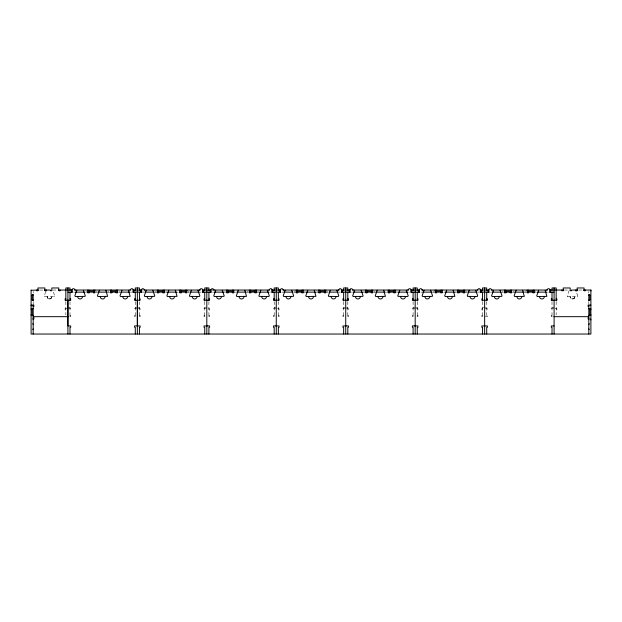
<?xml version="1.0" encoding="UTF-8"?>
<svg xmlns="http://www.w3.org/2000/svg" width="622" height="622" viewBox="0 0 622 622"><rect width="100%" height="100%" fill="white"/><g stroke="black" fill="none" stroke-linecap="round" stroke-linejoin="round"><path stroke-width="0.47" stroke-dasharray="3.11 2.33" d="M108.71 292.13L108.71 291.438M188.583 292.13L188.583 291.438M317.072 292.13L317.08 291.438M327.491 292.13L327.491 291.438M466.399 292.13L466.399 291.438M574.922 296.531C575.047 299.633 569.97 299.672 570.063 296.531A2.434 2.434 0 0 0 572.497 298.964L574.215 298.249L574.922 296.531A2.434 2.434 0 0 1 572.497 298.964M51.937 296.531L51.222 298.249L49.503 298.964A2.434 2.434 0 0 1 47.078 296.531L47.785 298.249L49.503 298.964A2.434 2.434 0 0 0 51.937 296.531L51.54 297.86M45.764 291.648L44.294 295.839L44.66 296.445L54.145 296.523L54.713 295.839L52.878 290.598M569.122 290.598L567.287 295.839L567.855 296.523L577.364 296.43L577.706 295.839L576.236 291.648M54.666 296.095L54.277 296.484M577.651 296.103L577.278 296.476M49.947 298.918L50.398 298.793M39.637 290.046L43.431 290.046M52.73 290.046L57.644 290.046M564.356 290.046L569.27 290.046M578.569 290.046L582.363 290.046M73.637 292.13L74.578 292.13M85.393 292.13L86.497 292.13M95.524 292.13L97.304 292.13M107.979 292.13L109.76 292.13M118.786 292.13L119.89 292.13M130.706 292.13L131.646 292.13M143.091 292.13L144.032 292.13M154.847 292.13L156.651 292.13M165.584 292.13L166.758 292.13M176.912 292.13L178.327 292.13M188.155 292.13L189.345 292.13M200.16 292.13L201.1 292.13M212.545 292.13L213.486 292.13M224.301 292.13L225.491 292.13M235.318 292.13L236.733 292.13M246.887 292.13L248.054 292.13M256.995 292.13L258.799 292.13M269.614 292.13L270.554 292.13M281.999 292.13L282.94 292.13M293.755 292.13L294.859 292.13M303.886 292.13L305.666 292.13M316.341 292.13L318.122 292.13M327.149 292.13L328.253 292.13M339.068 292.13L340.009 292.13M351.453 292.13L352.394 292.13M363.209 292.13L365.013 292.13M373.946 292.13L375.12 292.13M385.275 292.13L386.69 292.13M396.517 292.13L397.707 292.13M408.522 292.13L409.463 292.13M420.907 292.13L421.848 292.13M432.663 292.13L433.853 292.13M443.68 292.13L445.095 292.13M455.25 292.13L456.424 292.13M465.357 292.13L467.161 292.13M477.976 292.13L478.917 292.13M490.354 292.13L491.294 292.13M502.109 292.13L503.214 292.13M512.24 292.13L514.021 292.13M524.696 292.13L526.476 292.13M535.503 292.13L536.607 292.13M547.422 292.13L548.363 292.13M67.907 307.182L69.991 307.182M135.285 307.182L137.361 307.182M138.061 307.182L139.445 307.182M204.739 307.182L206.815 307.182M274.193 307.182L276.269 307.182M343.647 307.182L345.731 307.182M346.423 307.182L347.807 307.182M413.101 307.182L415.185 307.182M415.877 307.182L417.261 307.182M482.555 307.182L486.715 307.182M552.009 307.182L554.093 307.182M66.865 308.566L65.131 308.566L65.131 309.958L65.831 309.958M67.907 308.574L70.69 308.566L70.69 309.958L69.991 309.958M137.361 308.574L134.585 308.566L134.585 309.958L135.285 309.958M138.061 308.566L140.144 308.566L140.144 309.958L139.445 309.958M206.815 308.566L204.039 308.566L204.039 309.958L204.739 309.958M208.378 308.566L209.598 308.566L209.598 309.958L208.899 309.958M276.269 308.566L273.493 308.566L273.493 309.958L274.193 309.958M277.49 308.566L279.053 308.566L279.053 309.958L278.353 309.958M345.731 308.566L342.947 308.566L342.947 309.958L343.647 309.958M346.423 308.566L348.507 308.566L348.507 309.958L347.807 309.958M415.185 308.566L412.402 308.566L412.402 309.958L413.101 309.958M415.877 308.566L417.961 308.566L417.961 309.958L417.261 309.958M554.093 308.574L551.31 308.566L551.31 309.958L552.009 309.958M555.135 308.566L556.869 308.566L556.869 309.958L556.169 309.958M482.555 309.958L481.856 309.958L481.856 308.566L487.415 308.566L487.415 309.958L486.715 309.958M69.991 315.284L70.69 315.284L70.69 316.676L67.907 316.676M135.285 315.284L134.585 315.284L134.585 316.676L137.361 316.676M139.445 315.284L140.144 315.284L140.144 316.676L138.061 316.668M204.739 315.284L204.039 315.284L204.039 316.676L206.815 316.668M208.899 315.284L209.598 315.284L209.598 316.676L208.378 316.676M274.193 315.284L273.493 315.284L273.493 316.676L276.269 316.668M278.353 315.284L279.053 315.284L279.053 316.676L277.49 316.676M343.647 315.284L342.947 315.284L342.947 316.676L345.731 316.668M347.807 315.284L348.507 315.284L348.507 316.676L346.423 316.668M413.101 315.284L412.402 315.284L412.402 316.676L415.185 316.668M417.261 315.284L417.961 315.284L417.961 316.676L415.877 316.668M482.555 315.284L481.856 315.284L481.856 316.676L487.415 316.676L487.415 315.284L486.715 315.284M552.009 315.284L551.31 315.284L551.31 316.676L554.093 316.676M567.793 296.507L567.365 296.158M49.503 298.964L47.785 298.249L47.078 296.531M44.722 296.476L44.364 296.134M571.602 298.793L572.053 298.918M570.46 297.86L570.063 296.531M513.29 291.438L513.29 292.13M588.816 291.454L588.816 293.094M588.816 301.67L588.816 303.971M556.169 301.623L556.169 314.95M552.009 301.623L552.009 316.676M535.845 291.438L535.845 292.13M525.434 291.438L525.434 292.13M502.871 291.438L502.871 292.13M486.715 301.623L486.715 316.676M482.555 301.623L482.555 316.668M455.988 291.438L455.988 292.13M433.425 291.438L433.425 292.13M417.261 301.623L417.261 316.668M413.101 301.623L413.101 316.668M396.945 291.438L396.945 292.13M374.39 291.438L374.39 292.13M363.971 291.438L363.971 292.13M347.807 301.623L347.807 316.668M343.647 301.623L343.647 316.668M304.935 291.438L304.935 292.13M294.517 291.438L294.517 292.13M278.353 301.623L278.353 316.668M274.193 301.623L274.193 316.668M258.037 291.438L258.037 292.13M247.626 291.438L247.626 292.13M225.063 291.438L225.063 292.13M208.899 301.623L208.899 316.668M204.739 301.623L204.739 316.668M166.027 291.438L166.027 292.13M155.609 291.438L155.609 292.13M139.445 301.623L139.445 316.668M135.285 301.623L135.285 316.676M119.129 291.438L119.129 292.13M96.566 291.438L96.566 292.13M86.155 291.438L86.155 292.13M69.991 301.623L69.991 316.676M65.831 301.623L65.831 314.95M33.184 291.454L33.184 293.094M33.184 301.67L33.184 303.971"/><path stroke-width="0.93" d="M31.1 305.962L31.1 305.099L33.876 305.099L33.876 306.49L33.184 306.483M31.1 290.28L38.688 290.046M33.184 305.962L33.184 305.099L33.184 334.037M67.907 300.239L67.907 325.936L70.69 325.936L70.69 327.32L69.991 327.32L69.991 334.037M137.361 325.936L137.361 300.232M206.815 325.936L206.815 287.963M276.269 325.936L276.269 287.963M345.731 325.936L345.731 287.963M415.185 325.936L415.185 287.963M588.816 324.56L589.337 323.751M590.9 319.926L590.643 318.985M590.9 290.987L590.9 290.046L583.312 290.046M33.184 328.929L32.686 329.419M46.005 290.948L46.253 290.249M76.825 290.249L74.865 295.839L75.394 296.507L85.027 296.375L85.284 295.839L83.332 290.249M99.388 290.249L97.429 295.839L97.957 296.507L107.59 296.375L105.888 290.249M121.943 290.249L119.992 295.839L120.559 296.523L130.154 296.375L128.451 290.249M146.279 290.249L144.32 295.839L144.848 296.507L154.481 296.375L154.738 295.839L152.787 290.249M168.842 290.249L166.883 295.839L167.411 296.507L177.045 296.375L175.342 290.249M191.397 290.249L189.446 295.839L189.702 296.375L199.335 296.507L199.864 295.839L197.905 290.249M215.733 290.249L213.774 295.839L214.302 296.507L223.936 296.375L224.192 295.839L222.241 290.249M238.296 290.249L236.337 295.839L236.865 296.507L246.499 296.375L244.796 290.249M260.851 290.249L258.9 295.839L259.156 296.375L268.79 296.507L269.318 295.839L267.359 290.249M285.187 290.249L283.228 295.839L283.756 296.507L293.39 296.375L293.646 295.839L291.695 290.249M307.75 290.249L305.791 295.839L306.319 296.507L315.953 296.375L314.25 290.249M330.305 290.249L328.354 295.839L328.61 296.375L338.244 296.507L338.772 295.839L336.813 290.249M354.641 290.249L352.682 295.839L353.21 296.507L362.844 296.375L363.1 295.839L361.149 290.249M377.204 290.249L375.245 295.839L375.774 296.507L385.407 296.375L383.704 290.249M399.759 290.249L397.808 295.839L398.064 296.375L407.698 296.507L408.226 295.839L406.267 290.249M424.095 290.249L422.136 295.839L422.665 296.507L432.298 296.375L432.554 295.839L430.603 290.249M446.658 290.249L444.699 295.839L445.228 296.507L454.861 296.375L453.158 290.249M469.213 290.249L467.262 295.839L467.519 296.375L477.152 296.507L477.68 295.839L475.721 290.249M493.549 290.249L491.59 295.839L492.119 296.507L501.752 296.375L502.008 295.839L500.057 290.249M516.112 290.249L514.153 295.839L514.682 296.507L524.315 296.375L522.612 290.249M538.668 290.249L536.716 295.839L537.284 296.523L546.878 296.375L545.175 290.249M140.961 290.046L141.567 289.588A1.392 1.392 0 0 1 144.187 289.588L144.84 290.046M210.415 290.046L211.021 289.588A1.392 1.392 0 0 1 213.641 289.588L214.295 290.046M268.844 290.046L269.45 289.588A1.392 1.392 0 0 1 272.071 289.588L272.724 290.746L272.032 290.746L272.032 292.13M349.323 290.046L349.929 289.588A1.392 1.392 0 0 1 352.55 289.588L353.203 290.046M477.206 290.046L477.813 289.588A1.392 1.392 0 0 1 480.433 289.588L481.086 290.746L480.394 290.746L480.394 292.13M129.889 290.046L130.542 289.588A1.392 1.392 0 0 1 133.162 289.588L133.816 290.046L133.893 292.13M199.343 290.046L199.996 289.588A1.392 1.392 0 0 1 202.617 289.588L203.27 290.046L203.347 292.13M279.822 290.046L280.475 289.588A1.392 1.392 0 0 1 283.096 289.588L283.749 290.046M338.251 290.046L338.904 289.588A1.392 1.392 0 0 1 341.525 289.588L342.178 290.746L341.486 290.746L341.486 292.13M407.705 290.046L408.359 289.588A1.392 1.392 0 0 1 410.979 289.588L411.632 290.746L410.94 290.746L410.94 292.13M546.614 290.046L547.267 289.588A1.392 1.392 0 0 1 549.887 289.588L550.54 290.046L550.61 292.13M44.387 290.046L50.429 290.054L50.429 290.746L51.82 290.746L51.82 287.97L58.763 287.97L58.763 290.746L60.155 290.746L60.155 290.054M58.46 290.046L72.432 290.046M74.492 290.046L130.791 290.046M132.766 290.046L142.143 290.046M143.946 290.046L200.245 290.046M202.484 290.046L211.161 290.046M212.584 290.046L269.699 290.046M271.503 290.046L280.794 290.046M282.854 290.046L339.153 290.046M341.128 290.046L350.505 290.046M352.309 290.046L408.607 290.046M410.847 290.046L419.523 290.046M421.763 290.046L478.061 290.046M479.865 290.046L489.234 290.046M491.209 290.046L547.508 290.046M549.568 290.046L563.54 290.046M577.613 290.046L571.571 290.054L571.571 290.746L570.18 290.746L570.18 287.97L563.237 287.97L563.237 290.746L561.845 290.746L561.845 290.054M71.46 290.746L72.152 290.746L72.152 292.13M133.816 290.746L133.124 290.746L133.124 292.13M140.914 290.746L141.606 290.746L141.606 292.13M203.27 290.746L202.578 290.746L202.578 292.13M210.368 290.746L211.06 290.746L211.06 292.13M279.822 290.746L280.514 290.746L280.514 292.13M349.276 290.746L349.968 290.746L349.968 292.13M418.73 290.746L419.422 290.746L419.422 292.13M488.184 290.746L488.876 290.746L488.876 292.13M67.907 292.138L72.432 292.13M75.348 292.13L84.491 292.13M87.368 292.13L94.832 292.13M97.825 292.13L107.458 292.13M110.366 292.13L117.885 292.13M120.792 292.13L129.936 292.13M132.766 292.13L142.143 292.13M144.934 292.13L154.24 292.13M156.868 292.13L164.768 292.13M167.279 292.13L176.547 292.13M179.424 292.13L186.934 292.13M189.951 292.13L199.39 292.13M202.484 292.13L211.161 292.13M214.256 292.13L223.695 292.13M226.711 292.13L234.222 292.13M237.099 292.13L246.366 292.13M248.878 292.13L256.777 292.13M259.405 292.13L268.712 292.13M271.503 292.13L280.794 292.13M283.71 292.13L292.853 292.13M295.73 292.13L303.194 292.13M306.187 292.13L315.82 292.13M318.814 292.13L326.278 292.13M329.155 292.13L338.298 292.13M341.128 292.13L350.505 292.13M353.296 292.13L362.603 292.13M365.231 292.13L373.13 292.13M375.641 292.13L384.909 292.13M387.786 292.13L395.297 292.13M398.313 292.13L407.752 292.13M410.847 292.13L419.523 292.13M422.618 292.13L432.057 292.13M435.073 292.13L442.584 292.13M445.461 292.13L454.729 292.13M457.24 292.13L465.147 292.13M467.767 292.13L477.074 292.13M479.865 292.13L489.234 292.13M492.064 292.13L501.208 292.13M504.115 292.13L511.634 292.13M514.542 292.13L524.175 292.13M527.168 292.13L534.632 292.13M537.509 292.13L546.652 292.13M549.568 292.13L554.093 292.138M31.792 295.186L33.168 295.061L32.663 294.665L32.15 295.116L32.142 299.82L32.663 300.34L33.184 299.82L31.792 299.812M590.208 295.186L588.816 295.186L589.337 294.665L589.858 295.186L589.85 299.921L589.361 300.34L588.832 299.944L590.208 299.812M65.831 298.848L65.131 298.848L65.131 300.239L70.69 300.232L70.69 298.848L69.991 298.848M135.285 298.848L134.585 298.848L134.585 300.239L140.144 300.232L140.144 298.848L139.445 298.848M204.739 298.848L204.039 298.848L204.039 300.232L209.598 300.232L209.598 298.848L208.899 298.848M274.193 298.848L273.493 298.848L273.493 300.232L279.053 300.232L279.053 298.848L278.353 298.848M343.647 298.848L342.947 298.848L342.947 300.232L348.507 300.232L348.507 298.848L347.807 298.848M413.101 298.848L412.402 298.848L412.402 300.232L417.961 300.232L417.961 298.848L417.261 298.848M482.555 298.848L481.856 298.848L481.856 300.232L487.415 300.239L487.415 298.848L486.715 298.848M552.009 298.848L551.31 298.848L551.31 300.239L556.869 300.232L556.869 298.848L556.169 298.848M590.9 305.099L588.124 305.099L588.124 306.49L588.816 306.483M31.1 308.815L33.184 308.792M588.816 308.792L590.9 308.815M31.1 309.608L32.142 309.608L32.142 314.475L31.1 314.475M590.9 309.608L589.858 309.608L589.858 314.475L590.9 314.475M31.1 315.268L33.184 315.292M588.816 315.268L590.9 315.292M33.184 316.676L68.086 316.676M553.914 316.676L588.816 316.676M33.184 317.601L33.876 317.601L33.876 318.985L32.663 318.985M588.816 317.601L588.124 317.601L588.124 318.985L589.337 318.985M554.093 325.936L551.31 325.936L551.31 327.32L552.009 327.32L552.009 334.037M589.314 329.419L588.816 328.929M32.663 323.751L33.184 324.272M492.111 290.046L491.473 289.634A1.392 1.392 0 0 0 488.838 289.588L488.184 290.046L488.107 292.13M422.657 290.046L422.019 289.634A1.392 1.392 0 0 0 419.383 289.588L418.73 290.046L418.66 292.13M75.386 290.046L74.749 289.634A1.392 1.392 0 0 0 72.113 289.588L71.46 290.046L71.39 292.13M575.747 290.249L575.995 290.948M590.9 290.046L590.9 334.037L31.1 334.037L31.1 290.046M588.816 294.494L588.816 300.768M588.816 305.099L588.816 334.037M585.457 290.054L585.457 290.746L584.074 290.746L584.074 287.97L577.123 287.97L577.123 290.746L575.739 290.746L575.739 290.054M556.169 300.239L556.169 287.97L552.009 287.97L552.009 290.466M554.093 287.97L554.093 334.037M552.009 292.13L552.009 300.239M550.54 290.046L550.54 290.746L549.848 290.746L549.848 292.13M534.119 290.046L534.119 292.83L532.727 292.83L532.727 292.13M533.07 290.046L533.07 291.088L528.21 291.088L528.21 290.046M528.56 292.13L528.56 292.83L527.168 292.83L527.168 290.046M511.556 290.046L511.556 292.83L510.164 292.83L510.164 292.13M510.507 290.046L510.507 291.088L505.647 291.088L505.647 290.046M505.997 292.13L505.997 292.83L504.605 292.83L504.605 290.046M486.715 290.466L486.715 287.97L482.555 287.963L482.555 290.466M486.715 292.13L486.715 300.239M486.715 334.037L486.715 327.32L487.415 327.32L487.415 325.936L481.856 325.936L481.856 327.32L482.555 327.32L482.555 334.037M484.639 287.963L484.639 334.037M482.555 292.13L482.555 300.232M481.164 290.046L481.164 292.13M464.696 290.046L464.665 292.83L463.273 292.83L463.273 292.13M463.623 290.046L463.623 291.088L458.764 291.088L458.764 290.046M459.106 292.13L459.106 292.83L457.714 292.83L457.714 290.046M442.102 290.046L442.102 292.83L440.71 292.83L440.71 292.13M441.06 290.046L441.06 291.088L436.201 291.088L436.201 290.046M436.543 292.13L436.543 292.83L435.151 292.83L435.151 290.046M417.261 290.466L417.261 287.963L413.101 287.963L413.101 290.466M417.261 292.13L417.261 300.232M417.261 334.037L417.261 327.32L417.961 327.32L417.961 325.936L412.402 325.936L412.402 327.32L413.101 327.32L413.101 334.037M415.185 325.353L415.185 334.037M413.101 292.13L413.101 300.232M411.71 290.046L411.71 292.13M395.242 290.046L395.211 292.83L393.819 292.83L393.819 292.13M394.169 290.046L394.169 291.088L389.31 291.088L389.31 290.046M389.652 292.13L389.652 292.83L388.26 292.83L388.26 290.046M372.648 290.046L372.648 292.83L371.256 292.83L371.256 292.13M371.606 290.046L371.606 291.088L366.747 291.088L366.747 290.046M367.089 292.13L367.089 292.83L365.697 292.83L365.697 290.046M349.206 290.046L349.206 292.13M347.807 290.466L347.807 287.963L343.647 287.963L343.647 290.466M347.807 292.13L347.807 300.232M347.807 334.037L347.807 327.32L348.507 327.32L348.507 325.936L342.947 325.936L342.947 327.32L343.647 327.32L343.647 334.037M345.731 325.353L345.731 334.037M343.647 292.13L343.647 300.232M342.255 290.046L342.255 292.13M325.788 290.046L325.757 292.83L324.365 292.83L324.365 292.13M324.715 290.046L324.715 291.088L319.856 291.088L319.856 290.046M320.198 292.13L320.198 292.83L318.806 292.83L318.806 290.046M303.194 290.046L303.194 292.83L301.802 292.83L301.802 292.13M302.152 290.046L302.152 291.088L297.293 291.088L297.293 290.046M297.635 292.13L297.635 292.83L296.243 292.83L296.243 290.046M279.752 290.046L279.752 292.13M278.353 290.466L278.353 287.963L274.193 287.963L274.193 290.466M278.353 292.13L278.353 300.232M278.353 334.037L278.353 327.32L279.053 327.32L279.053 325.936L273.493 325.936L273.493 327.32L274.193 327.32L274.193 334.037M276.269 325.353L276.269 334.037M274.193 292.13L274.193 300.232M272.801 290.046L272.801 292.13M256.334 290.046L256.303 292.83L254.911 292.83L254.911 292.13M255.261 290.046L255.261 291.088L250.402 291.088L250.402 290.046M250.744 292.13L250.744 292.83L249.352 292.83L249.352 290.046M233.74 290.046L233.74 292.83L232.348 292.83L232.348 292.13M232.698 290.046L232.698 291.088L227.839 291.088L227.839 290.046M228.181 292.13L228.181 292.83L226.789 292.83L226.789 290.046M210.298 290.046L210.298 292.13M208.899 290.466L208.899 287.963L204.739 287.963L204.739 290.466M208.899 292.13L208.899 300.232M208.899 334.037L208.899 327.32L209.598 327.32L209.598 325.936L204.039 325.936L204.039 327.32L204.739 327.32L204.739 334.037M206.815 325.353L206.815 334.037M204.739 292.13L204.739 300.232M186.88 290.046L186.849 292.83L185.457 292.83L185.457 292.13M185.807 290.046L185.807 291.088L180.948 291.088L180.948 290.046M181.29 292.13L181.29 292.83L179.898 292.83L179.898 290.046M164.286 290.046L164.286 292.83L162.894 292.83L162.894 292.13M163.244 290.046L163.244 291.088L158.385 291.088L158.385 290.046M158.727 292.13L158.727 292.83L157.335 292.83L157.335 290.046M140.844 290.046L140.844 292.13M139.445 290.466L139.445 287.963L135.285 287.97L135.285 290.466M139.445 292.13L139.445 300.232M139.445 334.037L139.445 327.32L140.144 327.32L140.144 325.936L134.585 325.936L134.585 327.32L135.285 327.32L135.285 334.037M137.361 287.963L137.361 334.037M135.285 292.13L135.285 300.239M117.426 290.046L117.395 292.83L116.003 292.83L116.003 292.13M116.353 290.046L116.353 291.088L111.493 291.088L111.493 290.046M111.836 292.13L111.836 292.83L110.444 292.83L110.444 290.046M94.832 290.046L94.832 292.83L93.44 292.83L93.44 292.13M93.79 290.046L93.79 291.088L88.93 291.088L88.93 290.046M89.273 292.13L89.273 292.83L87.881 292.83L87.881 290.046M69.991 290.466L69.991 287.97L65.831 287.97L65.831 300.239M69.991 292.13L69.991 300.239M67.907 287.97L67.907 334.037M46.261 290.054L46.261 290.746L44.877 290.746L44.877 287.97L37.926 287.97L37.926 290.746L36.542 290.746L36.542 290.054M33.184 294.494L33.184 300.768M452.342 296.531A2.434 2.434 0 0 1 449.908 298.964A2.434 2.434 0 0 1 447.475 296.531M474.897 296.531A2.434 2.434 0 0 1 472.471 298.964A2.434 2.434 0 0 1 470.038 296.531M429.779 296.531A2.434 2.434 0 0 1 427.345 298.964A2.434 2.434 0 0 1 424.919 296.531M382.888 296.531A2.434 2.434 0 0 1 380.454 298.964A2.434 2.434 0 0 1 378.02 296.531M405.443 296.531A2.434 2.434 0 0 1 403.017 298.964A2.434 2.434 0 0 1 400.584 296.531M360.325 296.531A2.434 2.434 0 0 1 357.891 298.964A2.434 2.434 0 0 1 355.465 296.531M313.434 296.531A2.434 2.434 0 0 1 311 298.964A2.434 2.434 0 0 1 308.566 296.531M335.989 296.531A2.434 2.434 0 0 1 333.563 298.964A2.434 2.434 0 0 1 331.129 296.531M290.871 296.531A2.434 2.434 0 0 1 288.437 298.964A2.434 2.434 0 0 1 286.011 296.531M243.98 296.531A2.434 2.434 0 0 1 241.546 298.964A2.434 2.434 0 0 1 239.112 296.531M266.535 296.531A2.434 2.434 0 0 1 264.109 298.964A2.434 2.434 0 0 1 261.675 296.531M221.416 296.531A2.434 2.434 0 0 1 218.983 298.964A2.434 2.434 0 0 1 216.557 296.531M174.525 296.531A2.434 2.434 0 0 1 172.092 298.964A2.434 2.434 0 0 1 169.658 296.531M197.081 296.531A2.434 2.434 0 0 1 194.655 298.964A2.434 2.434 0 0 1 192.221 296.531M151.962 296.531A2.434 2.434 0 0 1 149.529 298.964A2.434 2.434 0 0 1 147.103 296.531M82.508 296.531A2.434 2.434 0 0 1 80.075 298.964A2.434 2.434 0 0 1 77.649 296.531M105.071 296.531A2.434 2.434 0 0 1 102.638 298.964A2.434 2.434 0 0 1 100.204 296.531M127.627 296.531A2.434 2.434 0 0 1 125.201 298.964A2.434 2.434 0 0 1 122.767 296.531M521.796 296.531A2.434 2.434 0 0 1 519.362 298.964A2.434 2.434 0 0 1 516.929 296.531M499.233 296.531A2.434 2.434 0 0 1 496.799 298.964A2.434 2.434 0 0 1 494.373 296.531M544.351 296.531A2.434 2.434 0 0 1 541.925 298.964A2.434 2.434 0 0 1 539.492 296.531"/></g></svg>
